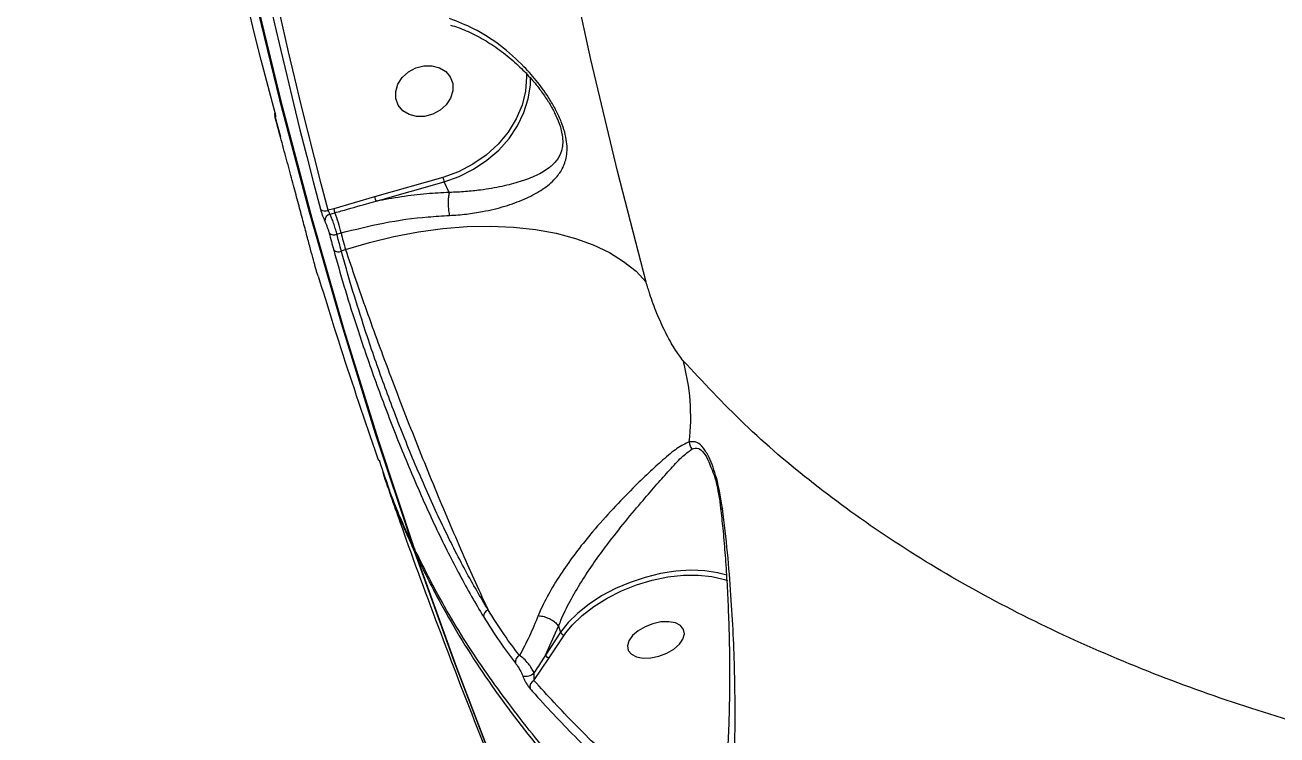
# Model space of a CAD drawing. Header units: millimetres. Extents: x -6879 to 7341, y -8047 to 7187.
# Drawn here: x -1430 to -1239.9, y 2703.7 to 2811.5 of the extents above; entities that cross this region are included whole.
import ezdxf

# ---------------------------------------------------------------- set-up
doc = ezdxf.new("R2010")
doc.units = ezdxf.units.MM
for name, color, linetype in [('DIKOM_ОБЪЕКТ', 7, 'Continuous'), ('DIKOM_РАЗМЕР_ЗОНА', 7, 'Continuous'), ('DIKOM_РАЗМЕР_ОБЪЕКТА', 7, 'Continuous')]:
    doc.layers.add(name, color=color, linetype=linetype)
doc.styles.add('style1', font='arial.ttf', dxfattribs={"width": 0.8})
doc.dimstyles.new('1-50', dxfattribs={"dimtxt": 300, "dimasz": 200, "dimexe": 100, "dimexo": 0, "dimgap": 100, "dimtad": 0, "dimdec": 0, "dimtxsty": 'style1', "dimcen": 0, "dimclrd": 7, "dimclre": 7, "dimadec": 1, "dimazin": 2, "dimtfac": 1, "dimtdec": 0, "dimtmove": 1, "dimatfit": 3, "dimfxl": 0, "dimlwd": 25, "dimlwe": 18, "dimarcsym": 0})

# ---------------------------------------------------------------- blocks, each defined once
blk = doc.blocks.new('*D20')
at = {"layer": 'Defpoints', "color": 0, "transparency": 16777216}
for p in [(-335.47, 4138.44), (-5198.79, -5966.88), (-1568.13, -5966.88)]:
    blk.add_point(p, dxfattribs=at)
at = {"layer": 'DIKOM_РАЗМЕР_ОБЪЕКТА', "color": 7, "lineweight": 18, "transparency": 16777216}
for p, q in [((-335.47, 4138.44), (-5298.79, 4138.44)), ((-1568.13, -5966.88), (-5298.79, -5966.88))]:
    blk.add_line(p, q, dxfattribs=at)
at = {"layer": 'DIKOM_РАЗМЕР_ОБЪЕКТА', "color": 7, "lineweight": 25, "transparency": 16777216}
for p, q in [((-5198.79, 3938.44), (-5198.79, -81.84)), ((-5198.79, -5766.88), (-5198.79, -1161.62))]:
    blk.add_line(p, q, dxfattribs=at)
at = {"layer": 'DIKOM_РАЗМЕР_ОБЪЕКТА', "color": 7, "transparency": 16777216}
for points in [[(-5232.12, 3938.44), (-5165.46, 3938.44), (-5198.79, 4138.44)], [(-5232.12, -5766.88), (-5165.46, -5766.88), (-5198.79, -5966.88)]]:
    blk.add_solid(points, dxfattribs=at)
at = {"layer": 'DIKOM_РАЗМЕР_ОБЪЕКТА', "color": 0, "transparency": 16777216, "insert": (-5198.79, -621.73), "char_height": 300, "attachment_point": 5, "rotation": 90, "style": 'style1'}
blk.add_mtext('10100', dxfattribs=at)
blk = doc.blocks.new('*D19')
at = {"layer": 'Defpoints', "color": 0, "transparency": 16777216}
for p in [(5624.04, 6094.27), (-4435.35, 2864.29), (5624.04, -2640.11)]:
    blk.add_point(p, dxfattribs=at)
at = {"layer": 'DIKOM_РАЗМЕР_ОБЪЕКТА', "color": 7, "lineweight": 18, "transparency": 16777216}
for p, q in [((-4435.35, 2864.29), (-4435.35, 6194.27)), ((5624.04, -2640.11), (5624.04, 6194.27))]:
    blk.add_line(p, q, dxfattribs=at)
at = {"layer": 'DIKOM_РАЗМЕР_ОБЪЕКТА', "color": 7, "lineweight": 25, "transparency": 16777216}
for p, q in [((-4235.35, 6094.27), (2113.67, 6094.27)), ((5424.04, 6094.27), (3193.46, 6094.27))]:
    blk.add_line(p, q, dxfattribs=at)
at = {"layer": 'DIKOM_РАЗМЕР_ОБЪЕКТА', "color": 7, "transparency": 16777216}
for points in [[(-4235.35, 6127.6), (-4235.35, 6060.94), (-4435.35, 6094.27)], [(5424.04, 6127.6), (5424.04, 6060.94), (5624.04, 6094.27)]]:
    blk.add_solid(points, dxfattribs=at)
at = {"layer": 'DIKOM_РАЗМЕР_ОБЪЕКТА', "color": 0, "transparency": 16777216, "insert": (2653.56, 6094.27), "char_height": 300, "attachment_point": 5, "style": 'style1'}
blk.add_mtext('10100', dxfattribs=at)
blk = doc.blocks.new('*D18')
at = {"layer": 'Defpoints', "color": 0, "transparency": 16777216}
for p in [(-342.29, 5666.7), (-6681.79, -8047.27), (-1651.48, -8047.27)]:
    blk.add_point(p, dxfattribs=at)
at = {"layer": 'DIKOM_РАЗМЕР_ЗОНА', "color": 7, "lineweight": 18, "transparency": 16777216}
for p, q in [((-342.29, 5666.7), (-6781.79, 5666.7)), ((-1651.48, -8047.27), (-6781.79, -8047.27))]:
    blk.add_line(p, q, dxfattribs=at)
at = {"layer": 'DIKOM_РАЗМЕР_ЗОНА', "color": 7, "lineweight": 25, "transparency": 16777216}
for p, q in [((-6681.79, 5466.7), (-6681.79, -340.84)), ((-6681.79, -7847.27), (-6681.79, -1420.62))]:
    blk.add_line(p, q, dxfattribs=at)
at = {"layer": 'DIKOM_РАЗМЕР_ЗОНА', "color": 7, "transparency": 16777216}
for points in [[(-6715.12, 5466.7), (-6648.46, 5466.7), (-6681.79, 5666.7)], [(-6715.12, -7847.27), (-6648.46, -7847.27), (-6681.79, -8047.27)]]:
    blk.add_solid(points, dxfattribs=at)
at = {"layer": 'DIKOM_РАЗМЕР_ЗОНА', "color": 0, "transparency": 16777216, "insert": (-6681.79, -880.73), "char_height": 300, "attachment_point": 5, "rotation": 90, "style": 'style1'}
blk.add_mtext('13700', dxfattribs=at)
blk = doc.blocks.new('*D17')
at = {"layer": 'Defpoints', "color": 0, "transparency": 16777216}
for p in [(-5935.35, 6990.27), (-5935.35, 998.27), (7340.79, -2830.86)]:
    blk.add_point(p, dxfattribs=at)
at = {"layer": 'DIKOM_РАЗМЕР_ЗОНА', "color": 7, "lineweight": 18, "transparency": 16777216}
for p, q in [((-5935.35, 998.27), (-5935.35, 7090.27)), ((7340.79, -2830.86), (7340.79, 7090.27))]:
    blk.add_line(p, q, dxfattribs=at)
at = {"layer": 'DIKOM_РАЗМЕР_ЗОНА', "color": 7, "lineweight": 25, "transparency": 16777216}
for p, q in [((-5735.35, 6990.27), (2016.67, 6990.27)), ((7140.79, 6990.27), (3096.46, 6990.27))]:
    blk.add_line(p, q, dxfattribs=at)
at = {"layer": 'DIKOM_РАЗМЕР_ЗОНА', "color": 7, "transparency": 16777216}
for points in [[(-5735.35, 7023.6), (-5735.35, 6956.94), (-5935.35, 6990.27)], [(7140.79, 7023.6), (7140.79, 6956.94), (7340.79, 6990.27)]]:
    blk.add_solid(points, dxfattribs=at)
at = {"layer": 'DIKOM_РАЗМЕР_ЗОНА', "color": 0, "transparency": 16777216, "insert": (2556.56, 6990.27), "char_height": 300, "attachment_point": 5, "style": 'style1'}
blk.add_mtext('13300', dxfattribs=at)

msp = doc.modelspace()

# ---------------------------------------------------------------- linework, layer by layer
at = {"layer": 'DIKOM_ОБЪЕКТ', "color": 7, "linetype": 'Continuous', "lineweight": 15}
for p, q in [((-1391.95, 2797.12), (-1391.25, 2794.53)), ((-1391.95, 2797.12), (-1391.94, 2797.09)), ((-1391.25, 2794.53), (-1391.24, 2794.51)), ((-1366.56, 2788.39), (-1376.94, 2785.44)), ((-1376.73, 2784.78), (-1366.36, 2787.73)), ((-1365.6, 2786.12), (-1366.36, 2787.73)), ((-1376.94, 2785.44), (-1383.15, 2783.63)), ((-1383.15, 2783.63), (-1384, 2783.39)), ((-1383.71, 2782.81), (-1382.97, 2783.02)), ((-1382.68, 2779.77), (-1382.05, 2779.95)), ((-1381.37, 2777.43), (-1381.99, 2777.19)), ((-1325.75, 2744.1), (-1325.64, 2743.84)), ((-1371.3, 2732.86), (-1371.28, 2732.8)), ((-1370.84, 2731.89), (-1370.83, 2731.86)), ((-1370.8, 2731.78), (-1370.83, 2731.86)), ((-1370.41, 2730.54), (-1370.42, 2730.57)), ((-1323.45, 2727.97), (-1324.46, 2728.26)), ((-1350.99, 2715.85), (-1349, 2720.24)), ((-1348.69, 2719.32), (-1350.99, 2715.85)), ((-1349, 2720.24), (-1349.01, 2720.24)), ((-1349, 2720.24), (-1348.69, 2719.32)), ((-1348.11, 2718.91), (-1347.89, 2719.22)), ((-1350.42, 2715.43), (-1348.11, 2718.91)), ((-1352.74, 2711.99), (-1350.42, 2715.43))]:
    msp.add_line(p, q, dxfattribs=at)
at = {"layer": 'DIKOM_ОБЪЕКТ', "color": 7, "linetype": 'Continuous', "lineweight": 15, "flags": 128}
for points in [[(-1335.69, 2772.46), (-1340.08, 2789.32), (-1344.12, 2806.3), (-1347.8, 2823.37), (-1351.13, 2840.55), (-1354.1, 2857.83), (-1356.72, 2875.19), (-1358.97, 2892.64), (-1360.86, 2910.16), (-1362.4, 2927.76), (-1363.57, 2945.42), (-1364.38, 2963.15), (-1364.83, 2980.93)], [(-1417.15, 2975.35), (-1416.16, 2957.49), (-1414.83, 2939.68), (-1413.13, 2921.95), (-1411.08, 2904.28), (-1408.68, 2886.7), (-1405.93, 2869.2), (-1402.82, 2851.79), (-1399.36, 2834.48), (-1395.56, 2817.26), (-1391.4, 2800.15), (-1386.89, 2783.15), (-1382.04, 2766.27), (-1376.84, 2749.5), (-1371.3, 2732.86)], [(-1370.83, 2731.86), (-1376.37, 2748.49), (-1381.57, 2765.26), (-1386.42, 2782.14), (-1390.92, 2799.14), (-1395.08, 2816.25), (-1398.89, 2833.47), (-1402.35, 2850.78), (-1405.45, 2868.19), (-1408.21, 2885.69), (-1410.61, 2903.28), (-1412.66, 2920.94), (-1414.35, 2938.67), (-1415.69, 2956.48), (-1416.67, 2974.34)], [(-1392.07, 2798.19), (-1393.13, 2802.19), (-1394.16, 2806.2), (-1395.17, 2810.21), (-1396.17, 2814.23), (-1397.14, 2818.26), (-1398.1, 2822.29), (-1399.03, 2826.33), (-1399.95, 2830.37)], [(-1393.05, 2815.75), (-1392.14, 2811.71), (-1391.2, 2807.67), (-1390.24, 2803.64), (-1389.27, 2799.61), (-1388.28, 2795.59), (-1387.26, 2791.58), (-1386.23, 2787.57), (-1385.18, 2783.57)], [(-1384, 2783.39), (-1385.05, 2787.39), (-1386.09, 2791.39), (-1387.1, 2795.4), (-1388.09, 2799.42), (-1389.07, 2803.44), (-1390.02, 2807.47), (-1390.95, 2811.51), (-1391.87, 2815.55)], [(-1369.35, 2797.65), (-1370.58, 2797.63), (-1371.72, 2797.93), (-1372.67, 2798.52), (-1373.36, 2799.35), (-1373.72, 2800.35), (-1373.74, 2801.44), (-1373.41, 2802.54), (-1372.75, 2803.55), (-1371.82, 2804.4), (-1370.69, 2805.01), (-1369.46, 2805.33), (-1368.23, 2805.35), (-1367.09, 2805.05), (-1366.14, 2804.46), (-1365.45, 2803.64), (-1365.09, 2802.63), (-1365.07, 2801.54), (-1365.41, 2800.44), (-1366.06, 2799.43), (-1366.99, 2798.58), (-1368.12, 2797.97), (-1369.35, 2797.65)], [(-1353.89, 2804.32), (-1353.86, 2803.64), (-1354.02, 2801.49), (-1354.55, 2799.35), (-1355.43, 2797.26), (-1356.66, 2795.27), (-1358.19, 2793.43), (-1359.99, 2791.79), (-1362.02, 2790.38), (-1364.23, 2789.24), (-1366.56, 2788.39)], [(-1366.36, 2787.73), (-1364.08, 2788.55), (-1361.91, 2789.64), (-1359.9, 2790.99), (-1358.09, 2792.55), (-1356.53, 2794.31), (-1355.24, 2796.21), (-1354.26, 2798.23), (-1353.6, 2800.31), (-1353.29, 2802.41), (-1353.26, 2803.56)], [(-1392.03, 2798), (-1392.04, 2797.82), (-1392.01, 2797.64)], [(-1391.24, 2794.51), (-1391.33, 2794.83), (-1391.42, 2795.15), (-1391.5, 2795.47), (-1391.59, 2795.8), (-1391.68, 2796.12), (-1391.77, 2796.44), (-1391.85, 2796.76), (-1391.94, 2797.09)], [(-1381.37, 2777.43), (-1377.71, 2778.53), (-1374.01, 2779.44), (-1370.28, 2780.14), (-1366.57, 2780.64), (-1362.9, 2780.92), (-1359.32, 2780.99), (-1355.86, 2780.85), (-1352.53, 2780.49), (-1349.39, 2779.91), (-1346.45, 2779.13), (-1343.74, 2778.16), (-1341.29, 2776.99), (-1339.12, 2775.64), (-1337.24, 2774.13), (-1335.69, 2772.46)], [(-1383.86, 2779.94), (-1383.77, 2779.62), (-1383.68, 2779.3), (-1383.6, 2778.98), (-1383.51, 2778.65), (-1383.42, 2778.33), (-1383.33, 2778.01), (-1383.25, 2777.68), (-1383.16, 2777.36)], [(-1381.99, 2777.19), (-1382.07, 2777.51), (-1382.16, 2777.84), (-1382.25, 2778.16), (-1382.33, 2778.48), (-1382.42, 2778.8), (-1382.51, 2779.13), (-1382.6, 2779.45), (-1382.68, 2779.77)], [(-1382.05, 2779.95), (-1381.97, 2779.64), (-1381.88, 2779.32), (-1381.8, 2779), (-1381.71, 2778.69), (-1381.63, 2778.37), (-1381.54, 2778.06), (-1381.45, 2777.74), (-1381.37, 2777.43)], [(-1370.88, 2731.55), (-1364.97, 2715.06), (-1358.71, 2698.7), (-1352.12, 2682.48), (-1345.19, 2666.41), (-1337.93, 2650.49), (-1337.69, 2649.96)], [(-1335.91, 2646.2), (-1337.46, 2649.48), (-1344.72, 2665.4), (-1351.65, 2681.47), (-1358.24, 2697.69), (-1364.49, 2714.05), (-1370.41, 2730.54)], [(-1324.46, 2728.26), (-1324.83, 2728.35), (-1326.8, 2728.65), (-1328.94, 2728.73), (-1331.19, 2728.58), (-1333.51, 2728.23), (-1335.84, 2727.66), (-1338.15, 2726.89), (-1340.37, 2725.94), (-1342.47, 2724.83), (-1344.38, 2723.59), (-1346.08, 2722.24), (-1347.53, 2720.8), (-1348.69, 2719.32)], [(-1347.89, 2719.22), (-1346.92, 2720.42), (-1345.42, 2721.88), (-1343.65, 2723.25), (-1341.65, 2724.5), (-1339.47, 2725.6), (-1337.16, 2726.51), (-1334.78, 2727.23), (-1332.39, 2727.72), (-1330.04, 2727.98), (-1327.8, 2728.01), (-1325.71, 2727.79), (-1323.82, 2727.35), (-1323.33, 2727.18)], [(-1338.42, 2716.54), (-1337.94, 2715.97), (-1337.17, 2715.58), (-1336.16, 2715.39), (-1334.99, 2715.43), (-1333.76, 2715.68), (-1332.56, 2716.14), (-1331.5, 2716.76), (-1330.66, 2717.5), (-1330.11, 2718.28), (-1329.89, 2719.06), (-1330.02, 2719.76), (-1330.49, 2720.33), (-1331.26, 2720.73), (-1332.28, 2720.92), (-1333.45, 2720.88), (-1334.68, 2720.62), (-1335.87, 2720.16), (-1336.93, 2719.54), (-1337.77, 2718.81), (-1338.33, 2718.02), (-1338.55, 2717.25), (-1338.42, 2716.54)]]:
    msp.add_lwpolyline(points, dxfattribs=at)
at = {"layer": 'DIKOM_ОБЪЕКТ', "color": 7, "linetype": 'Continuous', "lineweight": 15}
for centre, radius, start, end in [((-1363.04, 2789.12), 3.6, 191.6539, 202.7053), ((-1373.44, 2786.16), 3.57, 191.6197, 202.7395), ((-1384.46, 2784.32), 1.04, 226.4456, 296.4123), ((-1383.5, 2781.81), 1.02, 101.9771, 183.0338), ((-1379.35, 2784.44), 3.88, 191.912, 201.3814), ((-1401.11, 2775.93), 19.48, 11.9201, 21.3557), ((-1383.15, 2780.7), 1.04, 226.8417, 296.4487), ((-1382.45, 2778.12), 1.04, 226.8902, 296.5987), ((-1361.07, 2752.01), 32.14, 353.2455, 15.5115), ((-1326.46, 2748.59), 2.72, 187.539, 212.7247), ((-1370.94, 2733.05), 0.408, 207.5841, 245.3085), ((-1370.37, 2733.22), 1, 205.0011, 227.7287), ((-1370.17, 2731.79), 0.756, 162.3842, 198.4909), ((-1370.47, 2731.79), 0.478, 210.1571, 257.1774), ((-1369.9, 2732.21), 1, 199.0134, 205.4909), ((-1369.48, 2730.9), 1, 168.1894, 199.1271), ((-1369.69, 2730.78), 0.758, 162.3515, 198.4629), ((-1359.35, 2721.7), 1.07, 109.6187, 179.355), ((-1348.06, 2719.58), 0.672, 202.3311, 265.708), ((-1354.51, 2714.83), 1.06, 114.1173, 190.183), ((-1350.37, 2716.1), 0.673, 202.3333, 265.6831), ((-1354, 2714.35), 1.72, 254.7053, 316.8063), ((-1352.31, 2711.02), 1.06, 113.4866, 192.8479)]:
    msp.add_arc(centre, radius, start, end, dxfattribs=at)
for points, knots in [([(-1365.59, 2782.61), (-1364.72, 2782.67), (-1362.97, 2782.79), (-1360.1, 2783.25), (-1357.09, 2783.98), (-1354.13, 2785.07), (-1351.62, 2786.37), (-1349.76, 2787.84), (-1348.48, 2789.45), (-1347.74, 2791.3), (-1347.64, 2793.31), (-1348.04, 2795.25), (-1348.57, 2796.85), (-1349.34, 2798.52), (-1350.49, 2800.55), (-1352.11, 2802.83), (-1354.59, 2805.65), (-1357.8, 2808.49), (-1361.61, 2810.98), (-1364.32, 2812.03), (-1365.55, 2812.5)], [0, 0, 0, 0, 0.045078, 0.09018, 0.158887, 0.227682, 0.298404, 0.369114, 0.425046, 0.480819, 0.54082, 0.571383, 0.601953, 0.634465, 0.667029, 0.719847, 0.772771, 0.852884, 0.932987, 1, 1, 1, 1]), ([(-1365.4, 2811.52), (-1365.01, 2811.4), (-1363.79, 2811.04), (-1361.78, 2810.12), (-1359.38, 2808.77), (-1357.05, 2807.1), (-1354.95, 2805.27), (-1353.17, 2803.41), (-1351.75, 2801.67), (-1350.65, 2800.06), (-1349.88, 2798.77), (-1349.55, 2798.04), (-1349.44, 2797.8)], [0, 0, 0, 0, 0.05749, 0.180433, 0.308608, 0.442302, 0.57687, 0.692453, 0.794072, 0.883041, 0.960479, 1, 1, 1, 1]), ([(-1392.11, 2798.21), (-1392.11, 2798.17), (-1392.13, 2798.09), (-1392.13, 2797.97), (-1392.12, 2797.84), (-1392.08, 2797.63), (-1392.02, 2797.37), (-1391.94, 2797.09), (-1391.93, 2797.04)], [0, 0, 0, 0, 0.059786, 0.158846, 0.255449, 0.415115, 0.897269, 1, 1, 1, 1]), ([(-1392.09, 2798.23), (-1392.08, 2798.21), (-1392.04, 2798.06), (-1392, 2797.9), (-1391.98, 2797.78), (-1391.98, 2797.77), (-1391.98, 2797.77)], [0, 0, 0, 0, 0.09431, 0.554747, 0.846082, 1, 1, 1, 1]), ([(-1391.94, 2797.09), (-1391.97, 2797.21), (-1392.04, 2797.47), (-1392.09, 2797.7), (-1392.08, 2797.78), (-1392.04, 2797.72), (-1392.01, 2797.65), (-1392.01, 2797.64)], [0, 0, 0, 0, 0.240493, 0.481066, 0.721941, 0.96293, 1, 1, 1, 1]), ([(-1392.01, 2797.64), (-1392.01, 2797.63), (-1391.97, 2797.56), (-1391.94, 2797.5), (-1391.93, 2797.58), (-1391.98, 2797.81), (-1392.04, 2798.06), (-1392.07, 2798.19)], [0, 0, 0, 0, 0.037293, 0.27831, 0.519018, 0.759528, 1, 1, 1, 1]), ([(-1349.45, 2797.8), (-1349.34, 2797.57), (-1348.87, 2796.62), (-1348.56, 2795.48), (-1348.31, 2793.86), (-1348.45, 2792.37), (-1349.23, 2790.93), (-1350.5, 2789.71), (-1352.33, 2788.65), (-1354.74, 2787.73), (-1357.57, 2786.99), (-1360.41, 2786.49), (-1363.15, 2786.22), (-1364.74, 2786.12), (-1365.6, 2786.12), (-1365.6, 2786.12)], [0, 0, 0, 0, 0.022197, 0.094025, 0.114204, 0.206288, 0.294599, 0.385903, 0.502194, 0.62083, 0.734425, 0.850775, 0.924727, 0.999965, 1, 1, 1, 1]), ([(-781.28, 2798.34), (-786.26, 2795.1), (-796.22, 2788.62), (-811.78, 2779.32), (-827.74, 2770.37), (-844.33, 2761.7), (-861.52, 2753.34), (-879.29, 2745.34), (-897.35, 2737.81), (-916.28, 2730.56), (-936.06, 2723.66), (-956.69, 2717.2), (-977.46, 2711.41), (-998.28, 2706.3), (-1019.06, 2701.91), (-1039.71, 2698.25), (-1060.18, 2695.35), (-1080.45, 2693.2), (-1100.47, 2691.78), (-1120.16, 2691.11), (-1139.43, 2691.19), (-1158.18, 2692.03), (-1176.39, 2693.63), (-1194.02, 2695.97), (-1211.06, 2699.05), (-1227.41, 2702.85), (-1243.01, 2707.35), (-1258.06, 2712.64), (-1272.47, 2718.77), (-1286.17, 2725.73), (-1298.85, 2733.41), (-1310.45, 2741.8), (-1321.02, 2750.81), (-1327.08, 2757.34), (-1330.11, 2760.61)], [0, 0, 0, 0, 0.027767, 0.055566, 0.083366, 0.111132, 0.140037, 0.16898, 0.197923, 0.226828, 0.258638, 0.290548, 0.32251, 0.354472, 0.386382, 0.418191, 0.449895, 0.4817, 0.513555, 0.545411, 0.577215, 0.608919, 0.640548, 0.672276, 0.704055, 0.735835, 0.767563, 0.799191, 0.832594, 0.866027, 0.89943, 0.932943, 0.966486, 1, 1, 1, 1]), ([(-1385.53, 2773.37), (-1385.57, 2773.48), (-1385.68, 2773.82), (-1385.94, 2774.77), (-1386.33, 2776.18), (-1386.8, 2777.93), (-1387.35, 2780.01), (-1387.98, 2782.39), (-1388.68, 2785.02), (-1389.46, 2787.91), (-1390.31, 2791.06), (-1390.93, 2793.36), (-1391.24, 2794.51)], [0, 0, 0, 0, 0.048491, 0.155276, 0.259365, 0.363458, 0.470602, 0.577748, 0.681799, 0.78585, 0.892926, 1, 1, 1, 1]), ([(-1365.6, 2786.12), (-1366.74, 2786.06), (-1369.15, 2785.91), (-1372.88, 2785.47), (-1375.44, 2785.01), (-1376.73, 2784.78)], [0, 0, 0, 0, 0.309351, 0.653216, 1, 1, 1, 1]), ([(-1365.6, 2786.12), (-1365.65, 2785.94), (-1365.73, 2785.57), (-1365.79, 2784.79), (-1365.77, 2783.94), (-1365.7, 2783.23), (-1365.63, 2782.81), (-1365.6, 2782.64), (-1365.59, 2782.61)], [0, 0, 0, 0, 0.212332, 0.424693, 0.637021, 0.84936, 0.965488, 1, 1, 1, 1]), ([(-1365.6, 2786.12), (-1365.6, 2786.12), (-1365.6, 2786.12), (-1365.6, 2786.12), (-1365.6, 2786.12)], [0, 0, 0, 0, 0.815833, 1, 1, 1, 1]), ([(-1382.97, 2783.02), (-1382.65, 2783.11), (-1381.06, 2783.57), (-1378.98, 2784.16), (-1377.22, 2784.65), (-1376.73, 2784.78)], [0, 0, 0, 0, 0.153645, 0.768278, 1, 1, 1, 1]), ([(-1385.18, 2783.57), (-1385.17, 2783.55), (-1385.13, 2783.39), (-1385.03, 2783.06), (-1384.86, 2782.57), (-1384.68, 2782.11), (-1384.57, 2781.87), (-1384.52, 2781.76)], [0, 0, 0, 0, 0.037274, 0.277902, 0.518595, 0.759232, 1, 1, 1, 1]), ([(-1383.71, 2782.81), (-1383.74, 2782.85), (-1383.78, 2782.92), (-1383.86, 2783.07), (-1383.93, 2783.23), (-1383.98, 2783.33), (-1384, 2783.39), (-1384, 2783.39)], [0, 0, 0, 0, 0.240412, 0.481242, 0.722309, 0.962873, 1, 1, 1, 1]), ([(-1382.68, 2779.77), (-1382.69, 2779.81), (-1382.76, 2780.07), (-1382.91, 2780.63), (-1383.17, 2781.44), (-1383.46, 2782.22), (-1383.63, 2782.61), (-1383.71, 2782.81)], [0, 0, 0, 0, 0.037226, 0.278085, 0.518869, 0.759398, 1, 1, 1, 1]), ([(-1382.05, 2779.95), (-1379.9, 2780.49), (-1375.54, 2781.6), (-1369.96, 2782.36), (-1366.66, 2782.54), (-1365.59, 2782.61)], [0, 0, 0, 0, 0.395881, 0.803221, 1, 1, 1, 1]), ([(-1384.52, 2781.76), (-1384.47, 2781.64), (-1384.36, 2781.41), (-1384.18, 2780.94), (-1384.01, 2780.46), (-1383.9, 2780.12), (-1383.86, 2779.96), (-1383.86, 2779.94)], [0, 0, 0, 0, 0.240731, 0.481349, 0.722069, 0.962775, 1, 1, 1, 1]), ([(-1383.16, 2777.36), (-1382.66, 2775.57), (-1381.64, 2771.96), (-1380.03, 2766.82), (-1378.51, 2762.26), (-1377.14, 2758.33), (-1375.68, 2754.34), (-1374.15, 2750.33), (-1372.57, 2746.39), (-1370.93, 2742.49), (-1369.24, 2738.64), (-1367.51, 2734.91), (-1365.76, 2731.35), (-1364, 2727.96), (-1362.22, 2724.71), (-1361.02, 2722.71), (-1360.42, 2721.71)], [0, 0, 0, 0, 0.101305, 0.204326, 0.269548, 0.334771, 0.401878, 0.468984, 0.534397, 0.599808, 0.66713, 0.734452, 0.799892, 0.86533, 0.932665, 1, 1, 1, 1]), ([(-1359.71, 2722.71), (-1360.85, 2724.65), (-1362.59, 2727.58), (-1364.91, 2732.04), (-1367.2, 2736.69), (-1369.44, 2741.64), (-1371.59, 2746.74), (-1373.66, 2751.91), (-1375.61, 2757.13), (-1377.41, 2762.28), (-1378.91, 2766.79), (-1380.5, 2771.86), (-1381.49, 2775.41), (-1381.99, 2777.19)], [0, 0, 0, 0, 0.13074, 0.198063, 0.265385, 0.396115, 0.46345, 0.530785, 0.661198, 0.728347, 0.795494, 0.896891, 1, 1, 1, 1]), ([(-1381.37, 2777.43), (-1380.87, 2775.95), (-1379.88, 2772.99), (-1378.2, 2768.2), (-1376.4, 2763.23), (-1374.49, 2758.1), (-1372.5, 2752.89), (-1370.44, 2747.66), (-1368.34, 2742.48), (-1366.24, 2737.42), (-1364.15, 2732.55), (-1362.11, 2727.93), (-1360.64, 2724.7), (-1359.86, 2723.03), (-1359.71, 2722.71)], [0, 0, 0, 0, 0.087445, 0.174885, 0.263314, 0.352019, 0.440447, 0.52975, 0.619338, 0.708642, 0.798549, 0.88875, 0.97866, 1, 1, 1, 1]), ([(-1385.5, 2773.38), (-1384.82, 2771.16), (-1382.43, 2763.36), (-1379.34, 2754.04), (-1376.9, 2746.96), (-1376.36, 2745.39)], [0, 0, 0, 0, 0.236614, 0.831299, 1, 1, 1, 1]), ([(-697.95, 2774.04), (-701.14, 2771.49), (-709.74, 2764.6), (-724.45, 2753.68), (-742.22, 2741.41), (-760.91, 2729.46), (-780.47, 2717.88), (-800.86, 2706.73), (-821.63, 2696.24), (-842.71, 2686.45), (-864, 2677.35), (-885.86, 2668.79), (-908.22, 2660.84), (-931.03, 2653.53), (-953.77, 2647.02), (-976.39, 2641.32), (-998.79, 2636.41), (-1021.35, 2632.22), (-1043.99, 2628.79), (-1066.64, 2626.14), (-1088.8, 2624.35), (-1110.4, 2623.38), (-1131.39, 2623.22), (-1152.11, 2623.86), (-1172.48, 2625.34), (-1192.42, 2627.66), (-1211.49, 2630.77), (-1229.64, 2634.66), (-1246.85, 2639.26), (-1263.4, 2644.67), (-1279.2, 2650.88), (-1294.18, 2657.9), (-1307.42, 2665.26), (-1319.06, 2672.8), (-1329.22, 2680.41), (-1337.98, 2687.85), (-1342.95, 2692.96), (-1345.12, 2695.19)], [0, 0, 0, 0, 0.017197, 0.046329, 0.075483, 0.104616, 0.134594, 0.164597, 0.194575, 0.223707, 0.252862, 0.281994, 0.311973, 0.341975, 0.371954, 0.401086, 0.430241, 0.459373, 0.489351, 0.519354, 0.549332, 0.578464, 0.607619, 0.636751, 0.66673, 0.696732, 0.726711, 0.755843, 0.784998, 0.81413, 0.844108, 0.874111, 0.904089, 0.929445, 0.954829, 0.980214, 1, 1, 1, 1]), ([(-1345.05, 2694.91), (-1344.22, 2694.03), (-1341.83, 2691.51), (-1337.58, 2687.51), (-1332.34, 2682.91), (-1326.82, 2678.45), (-1321.01, 2674.13), (-1314.93, 2669.95), (-1308.57, 2665.91), (-1301.96, 2662.03), (-1295.11, 2658.33), (-1288.06, 2654.81), (-1280.8, 2651.47), (-1273.34, 2648.32), (-1265.67, 2645.34), (-1257.78, 2642.55), (-1249.68, 2639.94), (-1241.37, 2637.51), (-1232.84, 2635.26), (-1224.08, 2633.18), (-1215.11, 2631.28), (-1205.93, 2629.57), (-1196.6, 2628.04), (-1187.14, 2626.72), (-1177.56, 2625.59), (-1167.87, 2624.66), (-1158.05, 2623.93), (-1148.1, 2623.39), (-1138.03, 2623.04), (-1127.83, 2622.89), (-1117.49, 2622.94), (-1107.01, 2623.18), (-1096.39, 2623.62), (-1085.65, 2624.25), (-1074.83, 2625.07), (-1063.98, 2626.09), (-1053.11, 2627.29), (-1042.21, 2628.68), (-1031.3, 2630.26), (-1020.36, 2632.03), (-1009.39, 2633.98), (-998.39, 2636.12), (-987.35, 2638.46), (-976.28, 2640.98), (-965.16, 2643.69), (-954.01, 2646.6), (-942.87, 2649.68), (-931.78, 2652.93), (-920.77, 2656.34), (-909.85, 2659.9), (-899, 2663.63), (-888.24, 2667.51), (-877.55, 2671.55), (-866.93, 2675.75), (-856.37, 2680.12), (-845.88, 2684.65), (-835.45, 2689.34), (-825.09, 2694.2), (-814.82, 2699.21), (-804.68, 2704.35), (-794.71, 2709.61), (-784.93, 2714.97), (-775.32, 2720.44), (-765.88, 2726.03), (-756.61, 2731.72), (-747.5, 2737.54), (-738.56, 2743.47), (-729.77, 2749.52), (-721.14, 2755.68), (-712.68, 2761.98), (-704.94, 2767.92), (-700.13, 2771.81), (-698, 2773.53)], [0, 0, 0, 0, 0.0077, 0.0220113, 0.0363364, 0.05069, 0.0650884, 0.0795479, 0.0940843, 0.1086631, 0.123188, 0.137641, 0.1520393, 0.1663995, 0.1807374, 0.1950691, 0.2094095, 0.223771, 0.2381694, 0.2526214, 0.267143, 0.2817285, 0.2962917, 0.3107691, 0.3251857, 0.3395574, 0.353901, 0.3682327, 0.3825686, 0.3969204, 0.4113036, 0.4257349, 0.4402303, 0.4548013, 0.4693736, 0.4838702, 0.4983008, 0.5126816, 0.527029, 0.5413597, 0.5556897, 0.5700323, 0.5844013, 0.5988134, 0.6132852, 0.6278323, 0.6424074, 0.6569262, 0.6713737, 0.6857669, 0.7001218, 0.7144547, 0.7287826, 0.7431193, 0.7574782, 0.7718752, 0.7863266, 0.800849, 0.8154272, 0.8299762, 0.8444447, 0.858854, 0.8732201, 0.8875597, 0.9018889, 0.916224, 0.9305763, 0.944962, 0.9593973, 0.9738986, 0.9884722, 1, 1, 1, 1]), ([(-1330.11, 2760.61), (-1330.53, 2761.15), (-1331.37, 2762.24), (-1332.79, 2764.83), (-1334.1, 2767.73), (-1335.09, 2770.39), (-1335.52, 2771.87), (-1335.69, 2772.46)], [0, 0, 0, 0, 0.2099103, 0.4228954, 0.638263, 0.8553553, 1, 1, 1, 1]), ([(-1370.41, 2730.54), (-1369.28, 2728.26), (-1366.22, 2722.1), (-1360.26, 2712.47), (-1352.26, 2701.8), (-1343, 2691.59), (-1332.5, 2681.88), (-1320.75, 2672.73), (-1308.01, 2664.34), (-1294.35, 2656.71), (-1279.85, 2649.83), (-1264.29, 2643.61), (-1247.66, 2638.09), (-1230, 2633.29), (-1211.71, 2629.34), (-1192.85, 2626.23), (-1173.51, 2623.92), (-1153.39, 2622.39), (-1132.52, 2621.66), (-1110.95, 2621.77), (-1089.41, 2622.7), (-1068, 2624.4), (-1046.82, 2626.78), (-1025.24, 2629.92), (-1003.34, 2633.83), (-981.17, 2638.51), (-958.92, 2643.94), (-936.65, 2650.12), (-914.44, 2657.02), (-892.21, 2664.68), (-870.04, 2673.11), (-848.02, 2682.29), (-826.62, 2692.02), (-805.91, 2702.25), (-785.93, 2712.94), (-766.35, 2724.25), (-747.26, 2736.16), (-728.75, 2748.67), (-712.22, 2760.69), (-702.2, 2768.65), (-697.76, 2772.18)], [0, 0, 0, 0, 0.015652, 0.042167, 0.068704, 0.09522, 0.122506, 0.149814, 0.177101, 0.203617, 0.230153, 0.256669, 0.283955, 0.311263, 0.33855, 0.365066, 0.391602, 0.418118, 0.445404, 0.472713, 0.499999, 0.52556, 0.551139, 0.576701, 0.602949, 0.629218, 0.655467, 0.681983, 0.708519, 0.735035, 0.762321, 0.78963, 0.816916, 0.843432, 0.869968, 0.896485, 0.923771, 0.951079, 0.978366, 1, 1, 1, 1]), ([(-1329.16, 2748.23), (-1329.76, 2747.95), (-1330.97, 2747.37), (-1333.03, 2745.6), (-1335.29, 2743.56), (-1337.83, 2741.1), (-1340.72, 2738.12), (-1343.59, 2734.91), (-1346.13, 2731.78), (-1348.28, 2728.83), (-1350.18, 2725.81), (-1351.41, 2723.46), (-1351.95, 2722.17), (-1352.09, 2721.85)], [0, 0, 0, 0, 0.1071423, 0.2145809, 0.3113475, 0.4080914, 0.5217529, 0.6352963, 0.7192642, 0.8031755, 0.8878194, 0.9724059, 1, 1, 1, 1]), ([(-1324.09, 2738.09), (-1324.35, 2739.69), (-1324.72, 2741.88), (-1325.53, 2744.41), (-1326.18, 2746.01), (-1327, 2747.39), (-1328.05, 2748.34), (-1328.75, 2748.27), (-1329.16, 2748.23)], [0, 0, 0, 0, 0.303074, 0.41643, 0.529518, 0.66876, 0.808549, 1, 1, 1, 1]), ([(-1349.01, 2720.24), (-1349.01, 2720.24), (-1348.86, 2720.54), (-1348.44, 2721.8), (-1347.27, 2724.05), (-1345.57, 2726.99), (-1343.64, 2729.87), (-1341.37, 2732.99), (-1338.82, 2736.22), (-1336.26, 2739.26), (-1334.04, 2741.84), (-1332.07, 2744.02), (-1330.31, 2746), (-1329.27, 2746.75), (-1328.75, 2747.12)], [0, 0, 0, 0, 0.000014, 0.026507, 0.109103, 0.191777, 0.275173, 0.358631, 0.473216, 0.587937, 0.686267, 0.784629, 0.892488, 1, 1, 1, 1]), ([(-1328.75, 2747.12), (-1328.42, 2747.24), (-1327.85, 2747.44), (-1326.93, 2746.64), (-1326.24, 2745.43), (-1325.89, 2744.48), (-1325.75, 2744.1)], [0, 0, 0, 0, 0.346017, 0.590085, 0.835687, 1, 1, 1, 1]), ([(-1371.3, 2732.86), (-1372.36, 2735.18), (-1374.24, 2739.28), (-1375.62, 2743.57), (-1376.22, 2745.44)], [0, 0, 0, 0, 0.563603, 1, 1, 1, 1]), ([(-1325.73, 2744.11), (-1325.69, 2744.02), (-1325.49, 2743.52), (-1325.16, 2742.4), (-1324.76, 2740.7), (-1324.49, 2739.13), (-1324.4, 2738.13), (-1324.37, 2737.82)], [0, 0, 0, 0, 0.055283, 0.289056, 0.554671, 0.863635, 1, 1, 1, 1]), ([(-1375.72, 2743.58), (-1374.8, 2740.91), (-1371.96, 2732.74), (-1366.95, 2719.15), (-1360.65, 2702.85), (-1354.02, 2686.68), (-1349.09, 2675.05), (-1346.28, 2668.85), (-1345.88, 2667.96)], [0, 0, 0, 0, 0.104044, 0.319091, 0.534087, 0.749022, 0.963911, 1, 1, 1, 1]), ([(-1375.63, 2743.61), (-1375.07, 2741.92), (-1373.72, 2737.81), (-1371.93, 2733.87), (-1370.88, 2731.55)], [0, 0, 0, 0, 0.4127706, 1, 1, 1, 1]), ([(-1324.35, 2737.81), (-1324.24, 2736.76), (-1323.99, 2734.46), (-1323.69, 2730.88), (-1323.43, 2726.97), (-1323.23, 2722.82), (-1323.09, 2718.47), (-1323.02, 2714.02), (-1323.04, 2709.56), (-1323.15, 2705.12), (-1323.35, 2700.71), (-1323.63, 2696.38), (-1324.01, 2692.24), (-1324.37, 2688.97), (-1324.65, 2687.2), (-1324.74, 2686.63)], [0, 0, 0, 0, 0.05136, 0.112989, 0.179127, 0.250795, 0.330096, 0.412011, 0.496918, 0.584681, 0.675062, 0.768639, 0.863167, 0.955835, 1, 1, 1, 1]), ([(-1324.09, 2738.09), (-1324.11, 2738.08), (-1324.24, 2738.01), (-1324.38, 2737.91), (-1324.33, 2737.84), (-1324.32, 2737.82)], [0, 0, 0, 0, 0.103826, 0.738062, 1, 1, 1, 1]), ([(-1323.19, 2687.17), (-1323.04, 2688.61), (-1322.74, 2691.55), (-1322.43, 2696.41), (-1322.23, 2701.67), (-1322.17, 2707.27), (-1322.24, 2713.04), (-1322.45, 2718.94), (-1322.8, 2725), (-1323.3, 2731.36), (-1323.83, 2735.85), (-1324.09, 2738.09)], [0, 0, 0, 0, 0.107958, 0.221265, 0.334572, 0.449785, 0.564985, 0.67207, 0.779129, 0.889621, 1, 1, 1, 1]), ([(-1345.12, 2695.19), (-1345.78, 2695.85), (-1349.33, 2699.35), (-1354.86, 2706.08), (-1361.65, 2715.36), (-1366.9, 2723.97), (-1369.69, 2729.57), (-1370.83, 2731.86)], [0, 0, 0, 0, 0.059182, 0.318892, 0.572021, 0.825726, 1, 1, 1, 1]), ([(-1360.42, 2721.71), (-1359.6, 2720.41), (-1357.95, 2717.8), (-1356.36, 2715.7), (-1355.55, 2714.64)], [0, 0, 0, 0, 0.496495, 1, 1, 1, 1]), ([(-1354.94, 2715.8), (-1355.72, 2716.81), (-1357.28, 2718.86), (-1358.89, 2721.43), (-1359.71, 2722.71)], [0, 0, 0, 0, 0.496489, 1, 1, 1, 1]), ([(-1352.09, 2721.85), (-1352.53, 2720.78), (-1353.42, 2718.64), (-1354.43, 2716.75), (-1354.94, 2715.8)], [0, 0, 0, 0, 0.497867, 1, 1, 1, 1]), ([(-1352.09, 2721.85), (-1352.05, 2721.84), (-1351.89, 2721.83), (-1351.47, 2721.77), (-1350.81, 2721.58), (-1350.04, 2721.22), (-1349.39, 2720.75), (-1349.13, 2720.41), (-1349.01, 2720.24)], [0, 0, 0, 0, 0.034277, 0.13651, 0.352341, 0.568223, 0.784132, 1, 1, 1, 1]), ([(-1352.74, 2713.17), (-1352.86, 2713.4), (-1353.09, 2713.86), (-1353.63, 2714.61), (-1354.28, 2715.32), (-1354.72, 2715.64), (-1354.94, 2715.8)], [0, 0, 0, 0, 0.214678, 0.434801, 0.718819, 1, 1, 1, 1]), ([(-1350.99, 2715.85), (-1351.13, 2715.64), (-1351.7, 2714.73), (-1352.29, 2713.85), (-1352.74, 2713.17)], [0, 0, 0, 0, 0.234339, 1, 1, 1, 1]), ([(-1355.55, 2714.64), (-1355.45, 2714.5), (-1355.24, 2714.22), (-1354.92, 2713.69), (-1354.64, 2713.15), (-1354.51, 2712.84), (-1354.45, 2712.68)], [0, 0, 0, 0, 0.297471, 0.58904, 0.802844, 1, 1, 1, 1]), ([(-1354.45, 2712.68), (-1354.44, 2712.65), (-1354.37, 2712.49), (-1354.22, 2712.15), (-1353.97, 2711.66), (-1353.65, 2711.16), (-1353.45, 2710.91), (-1353.35, 2710.78)], [0, 0, 0, 0, 0.049085, 0.2179, 0.426655, 0.702234, 1, 1, 1, 1]), ([(-1352.74, 2711.99), (-1352.73, 2712.1), (-1352.71, 2712.31), (-1352.7, 2712.63), (-1352.71, 2712.88), (-1352.72, 2713.04), (-1352.73, 2713.12), (-1352.74, 2713.15), (-1352.74, 2713.17)], [0, 0, 0, 0, 0.34824, 0.649123, 0.844485, 0.93423, 0.969601, 1, 1, 1, 1]), ([(-1324.89, 2686.89), (-1327.48, 2688.82), (-1332.66, 2692.68), (-1339.84, 2698.84), (-1346.6, 2705.25), (-1350.69, 2709.75), (-1352.74, 2711.99)], [0, 0, 0, 0, 0.249315, 0.498627, 0.749314, 1, 1, 1, 1]), ([(-1353.35, 2710.78), (-1353.09, 2710.49), (-1351.81, 2709.03), (-1348.35, 2705.28), (-1342.71, 2699.69), (-1334.82, 2692.68), (-1328.8, 2688.14), (-1325.44, 2685.61)], [0, 0, 0, 0, 0.032164, 0.160833, 0.418395, 0.675958, 1, 1, 1, 1])]:
    msp.add_open_spline(points, degree=3, knots=knots, dxfattribs=at)

# ---------------------------------------------------------------- dimensions: what is measured, and where the dimension line sits
at = {"layer": 'DIKOM_РАЗМЕР_ЗОНА'}
dim = msp.add_linear_dim(base=(-5935.35, 6990.27), p1=(7340.79, -2830.86), p2=(-5935.35, 998.27), text='13300', dimstyle='1-50', override={"dimscale": 1, "dimtix": 0, "dimtofl": 1, "dimtmove": 1, "dimatfit": 3}, dxfattribs=at)
dim.commit()
dim.dimension.update_dxf_attribs({"geometry": '*D17', "text_midpoint": (2556.56, 6990.27), "dimtype": 160})
dim = msp.add_linear_dim(base=(-6681.79, -8047.27), p1=(-342.29, 5666.7), p2=(-1651.48, -8047.27), angle=270, text='13700', dimstyle='1-50', override={"dimscale": 1, "dimtix": 0, "dimtofl": 1, "dimtmove": 1, "dimatfit": 3}, dxfattribs=at)
dim.commit()
dim.dimension.update_dxf_attribs({"geometry": '*D18', "text_midpoint": (-6681.79, -880.73), "dimtype": 160})
at = {"layer": 'DIKOM_РАЗМЕР_ОБЪЕКТА'}
dim = msp.add_linear_dim(base=(5624.04, 6094.27), p1=(-4435.35, 2864.29), p2=(5624.04, -2640.11), text='10100', dimstyle='1-50', override={"dimscale": 1, "dimtix": 0, "dimtofl": 1, "dimtmove": 1, "dimatfit": 3}, dxfattribs=at)
dim.commit()
dim.dimension.update_dxf_attribs({"geometry": '*D19', "text_midpoint": (2653.56, 6094.27), "dimtype": 160})
dim = msp.add_linear_dim(base=(-5198.79, -5966.88), p1=(-335.47, 4138.44), p2=(-1568.13, -5966.88), angle=270, text='10100', dimstyle='1-50', override={"dimscale": 1, "dimtix": 0, "dimtofl": 1, "dimtmove": 1, "dimatfit": 3}, dxfattribs=at)
dim.commit()
dim.dimension.update_dxf_attribs({"geometry": '*D20', "text_midpoint": (-5198.79, -621.73), "dimtype": 160})

doc.saveas('drawing.dxf')
